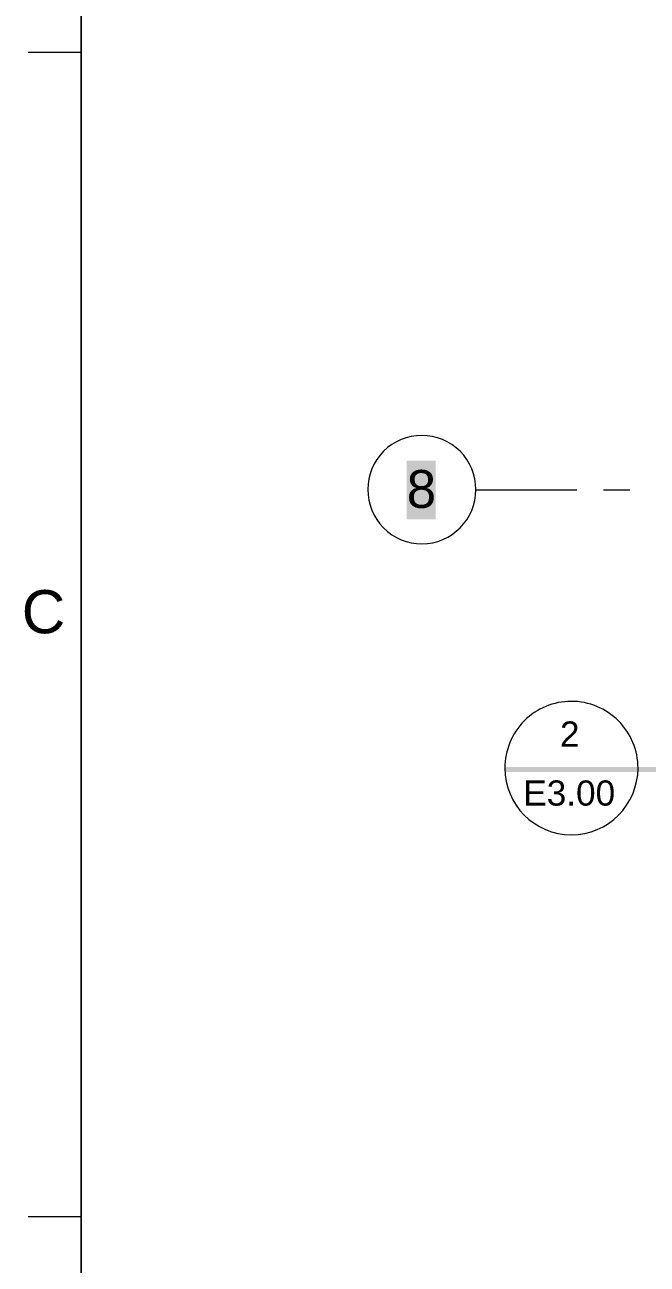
# Model space of a CAD drawing. Header units: inches. Extents: x 0.9 to 36.3, y 0.7 to 23.3.
# Drawn here: x 0.87 to 3.81, y 11.78 to 17.63 of the extents above; entities that cross this region are included whole.
import ezdxf

# ---------------------------------------------------------------- set-up
doc = ezdxf.new("R2010")
doc.units = ezdxf.units.IN
doc.layers.add('PDF_Geometry', color=7, linetype='Continuous', lineweight=9, true_color=0x777777)
doc.layers.add('PDF_Solid Fills', color=7, linetype='Continuous', true_color=0xffffff)
doc.layers.add('PDF_Text', color=7, linetype='Continuous')
doc.styles.add('PDF Arial', font='arial.ttf')
doc.styles.add('PDF GillSansMTCondensed', font='arial.ttf')

msp = doc.modelspace()

# ---------------------------------------------------------------- linework, layer by layer
at = {"layer": 'PDF_Geometry', "linetype": 'ByBlock'}
msp.add_lwpolyline([(1.135, 1.0083), (1.135, 22.9924)], close=True, dxfattribs=at)
for points in [[(0.885, 17.496), (1.135, 17.496)], [(2.9982, 15.431), (3.4749, 15.431)], [(3.5999, 15.431), (3.7248, 15.431)], [(3.1349, 14.1178), (3.1349, 14.1178)], [(3.7632, 14.1178), (3.7632, 14.1178)], [(0.885, 12.0012), (1.135, 12.0012)]]:
    msp.add_lwpolyline(points, dxfattribs=at)
for points in [[(2.7432, 15.6877, 0.416667), (2.4882, 15.4327, 0.415306), (2.7432, 15.176, 0.412859), (2.9982, 15.4327, 0.414218)], [(3.4482, 14.4327, 0.415778), (3.1349, 14.1178, 0.413791), (3.4482, 13.8028, 0.412698), (3.7632, 14.1178, 0.414684)]]:
    msp.add_lwpolyline(points, format="xyb", close=True, dxfattribs=at)
at = {"layer": 'PDF_Solid Fills', "linetype": 'ByBlock', "transparency": 33554559}
msp.add_solid([(2.6716, 15.291), (2.8082, 15.291), (2.6716, 15.5694), (2.8082, 15.5694)], dxfattribs=at)
at = {"layer": 'PDF_Solid Fills', "color": 7, "linetype": 'ByBlock', "transparency": 33554559}
msp.add_solid([(3.1349, 14.0994), (10.8862, 14.0994), (3.1349, 14.1228), (10.8862, 14.1228)], dxfattribs=at)

# ---------------------------------------------------------------- texts
at = {"layer": 'PDF_Text', "color": 8, "linetype": 'ByBlock', "true_color": 0x777777, "insert": (2.6717, 15.4339), "char_height": 0.1787, "attachment_point": 4, "style": 'PDF Arial'}
msp.add_mtext('8', dxfattribs=at)
at = {"layer": 'PDF_Text', "linetype": 'ByBlock', "attachment_point": 4}
for s, insert, char_height, style in [('C', (0.855, 14.8544), 0.2037, 'PDF GillSansMTCondensed'), ('2    ', (3.395, 14.2784), 0.11877, 'PDF Arial'), ('E3.00', (3.2217, 13.9991), 0.11877, 'PDF Arial')]:
    msp.add_mtext(s, dxfattribs=dict(at, insert=insert, char_height=char_height, style=style))

doc.saveas('drawing.dxf')
